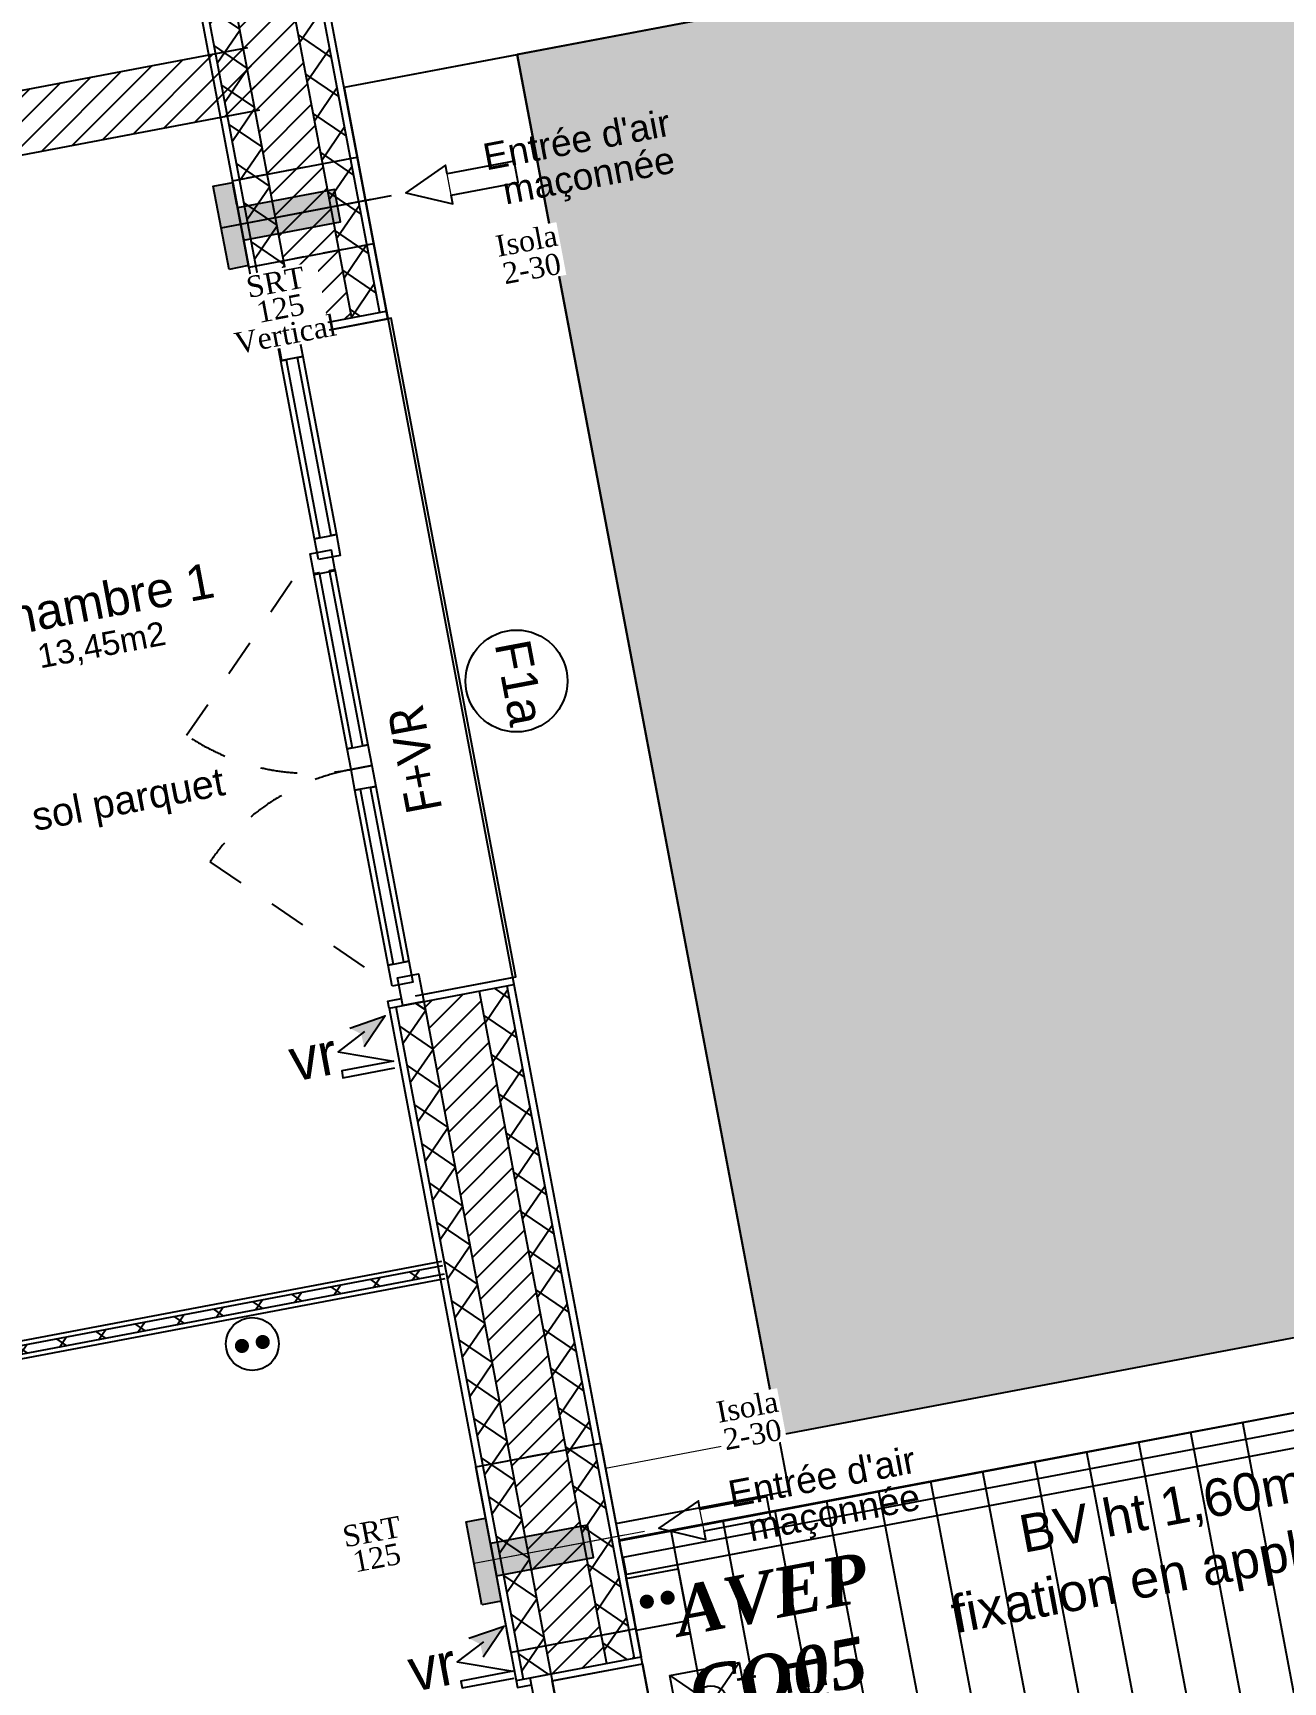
# Model space of a CAD drawing. Header units: centimetres. Extents: x 197412 to 267601, y -375791 to -305433.
# Drawn here: x 226720 to 230265, y -352221 to -347547 of the extents above; entities that cross this region are included whole.
import ezdxf

# ---------------------------------------------------------------- set-up
doc = ezdxf.new("R2010")
doc.units = ezdxf.units.CM
for name, pattern in [('prelem_vmc', [0.222222, 0.111111, -0.111111]), ('prlm_eu-4', [1.574803, 0.984252, -0.19685, 0.19685, -0.19685]), ('Style de ligne -1', [0.41664, 0.20828, -0.20836]), ('Style de ligne -2', [0.694425, 0.48607, -0.208355])]:
    doc.linetypes.add(name, pattern=pattern)
for name, color, linetype in [('3-BAT C-Niveau 0', 250, 'Continuous'), ('prlm-EAU-EPEXT', 145, 'Continuous'), ('prlm-MOD-PB', 123, 'Continuous'), ('prlm-VMC', 62, 'Continuous')]:
    doc.layers.add(name, color=color, linetype=linetype)
doc.layers.add('prlm-ELEC-CFO', color=1, linetype='Continuous', lineweight=25)
doc.styles.add('Futura Std Book', font='')
doc.styles.add('Geneva', font='arial.ttf')
doc.styles.add('Helvetica', font='arial.ttf')
doc.styles.add('Lucida Grande', font='')
doc.styles.add('prlm-eau-ep', font='timesbi.ttf', dxfattribs={"height": 18})
doc.styles.add('prlm-elec-cfo', font='comic.ttf', dxfattribs={"height": 12})
doc.styles.add('prlm-vmc', font='pala.ttf', dxfattribs={"height": 14})
doc.styles.get('Futura Std Book').set_extended_font_data('Futura Std Book')
doc.styles.get('Lucida Grande').set_extended_font_data('Lucida Grande')
pattern_1 = [(325.723595, (82441.66, 127994.64), (45.054865, 66.106423), []), (55.723595, (82441.66, 127994.64), (66.106423, -45.054865), [])]
pattern_2 = [(45, (82627.55, 127994.637), (-31.2347524, 39.0434405), [])]
pattern_3 = [(325.723595, (82441.66, 127994.64), (45.054865, 66.106423), []), (55.723595, (82441.66, 127994.64), (66.106423, -45.054865), [])]

# ---------------------------------------------------------------- blocks, each defined once
blk = doc.blocks.new('PORTE FENETRE TYPE 3bis')
at = {"linetype": 'Style de ligne -2', "ltscale": 50.8}
blk.add_line((4, 16), (4, 103), dxfattribs=at)
at = {"linetype": 'Continuous', "lineweight": 25, "flags": 128}
for points in [[(-2, 18), (0, 18), (0, 14)], [(97, 18), (95, 18), (95, 14)], [(0, 7.7), (0, -18), (-2, -18)], [(95, 7.7), (95, -18), (97, -18)]]:
    blk.add_lwpolyline(points, dxfattribs=at)
at = {"linetype": 'Continuous', "flags": 128}
for points in [[(4, 16), (10, 16), (10, 10), (4, 10)], [(10, 16), (85, 16), (85, 14.5), (10, 14.5)], [(85, 16), (91, 16), (91, 10), (85, 10)], [(-2, 14), (6, 14), (6, 8), (-2, 8)], [(10, 11.5), (85, 11.5), (85, 10), (10, 10)], [(89, 14), (97, 14), (97, 8), (89, 8)]]:
    blk.add_lwpolyline(points, close=True, dxfattribs=at)
at = {"linetype": 'Style de ligne -2', "ltscale": 50.8}
blk.add_arc((4, 16), 87, 360, 90, dxfattribs=at)
at = {"insert": (23.21, -0.18), "char_height": 10.161, "attachment_point": 1, "line_spacing_factor": 0.978845, "style": 'Lucida Grande'}
blk.add_mtext('PF+VR ', dxfattribs=at)
blk = doc.blocks.new('FENETRE TYPE 1')
at = {"linetype": 'Style de ligne -1', "ltscale": 50.8}
for p, q in [((48.17, 60.17), (4, 16)), ((84.68, 59.99), (128.67, 16))]:
    blk.add_line(p, q, dxfattribs=at)
at = {"linetype": 'Continuous'}
blk.add_line((0, 16), (0, 14), dxfattribs=at)
at = {"linetype": 'Continuous', "lineweight": 25, "flags": 128}
for points in [[(-2, 18), (0, 18), (0, 14)], [(192, 18), (190, 18), (190, 14)], [(0, 8), (0, -18), (-2, -18)], [(190, 7.7), (190, -18), (192, -18)]]:
    blk.add_lwpolyline(points, dxfattribs=at)
at = {"linetype": 'Continuous', "flags": 128}
for points in [[(4, 16), (10, 16), (10, 10), (4, 10)], [(10, 16), (60.46, 16), (60.46, 14.5), (10, 14.5)], [(60.46, 16), (66.46, 16), (66.46, 10), (60.46, 10)], [(66.46, 16), (72.46, 16), (72.46, 10), (66.46, 10)], [(72.46, 16), (123.05, 16), (123.05, 14.5), (72.46, 14.5)], [(122.67, 16), (128.67, 16), (128.67, 10), (122.67, 10)], [(-2, 14), (6, 14), (6, 8), (-2, 8)], [(10, 11.5), (60.46, 11.5), (60.46, 10), (10, 10)], [(72.46, 11.5), (123.05, 11.5), (123.05, 10), (72.46, 10)], [(126.67, 14), (132.67, 14), (132.67, 7.7), (126.67, 7.7)], [(132.67, 14), (184, 14), (184, 12.5), (132.67, 12.5)], [(184, 14), (192.25, 14), (192.25, 7.7), (184, 7.7)], [(184, 13.7), (190, 13.7), (190, 7.7), (184, 7.7)], [(132.67, 9.2), (184, 9.2), (184, 7.7), (132.67, 7.7)]]:
    blk.add_lwpolyline(points, close=True, dxfattribs=at)
blk.add_lwpolyline([(0, 10), (0, -19), (190, -19), (190, 10)], dxfattribs=at)
at = {"linetype": 'Style de ligne -1', "ltscale": 50.8}
for centre, radius, start, end in [((4, 16), 62.46, 360, 45), ((128.67, 16), 62.21, 136.6392, 180)]:
    blk.add_arc(centre, radius, start, end, dxfattribs=at)
at = {"insert": (50.38, 2.81), "char_height": 10.161, "attachment_point": 1, "line_spacing_factor": 0.978845, "style": 'Lucida Grande'}
blk.add_mtext('F+VR ', dxfattribs=at)
blk = doc.blocks.new('Groupe-289-1')
at = {"linetype": 'Continuous'}
blk.add_circle((14564.96, -47737.85), 14.45, dxfattribs=at)
at = {"insert": (14568.66, -47725.44), "char_height": 10.087, "attachment_point": 1, "rotation": 280.7236, "line_spacing_factor": 0.834288, "style": 'Helvetica'}
blk.add_mtext('F1a', dxfattribs=at)
blk = doc.blocks.new('Groupe-327-1')
at = {"linetype": 'Continuous'}
blk.add_circle((14622.25, -48041.2), 5, dxfattribs=at)
blk = doc.blocks.new('Groupe-328-1')
blk.add_blockref('Groupe-327-1', (0, 0))
at = {"insert": (14651.36, -48013.4), "char_height": 11.3275, "attachment_point": 1, "rotation": 280.7236, "line_spacing_factor": 0.962448, "style": 'Futura Std Book'}
blk.add_mtext('EPØ100\\P{\\H0.6752x;+ crapaudine\\P}', dxfattribs=at)
blk = doc.blocks.new('MTC 125-H3')
at = {"linetype": 'prlm_eu-4', "lineweight": 18, "ltscale": 50.8}
for q in [(0, 25.57), (0, 19.68)]:
    blk.add_line((0, -23.6), q, dxfattribs=at)
at = {"linetype": 'Continuous', "lineweight": 18, "flags": 128}
blk.add_lwpolyline([(3.09, 42.18), (-3.09, 42.18), (-5.59, 42.18), (0, 29.68), (5.59, 42.18)], close=True, dxfattribs=at)
at = {"linetype": 'Continuous', "flags": 128}
blk.add_lwpolyline([(-26.8, 18.02), (26.8, 18.02), (26.8, -18), (-26.8, -18)], close=True, dxfattribs=at)
at = {"linetype": 'prelem_vmc', "ltscale": 50.8, "flags": 128}
blk.add_lwpolyline([(-26.8, 18.02), (26.8, 18.02), (26.8, -18), (-26.8, -18)], close=True, dxfattribs=at)
at = {"insert": (-9.53, 77.85), "char_height": 7.5654, "attachment_point": 2, "rotation": 90, "line_spacing_factor": 0.834288, "style": 'Helvetica'}
blk.add_mtext("Entrée d'air\\P maçonnée", dxfattribs=at)
blk = doc.blocks.new('MTC 125-V01')
at = {"linetype": 'prlm_eu-4', "ltscale": 50.8}
for q in [(0, 25.57), (0, 19.68)]:
    blk.add_line((0, -23.6), q, dxfattribs=at)
at = {"linetype": 'Continuous', "lineweight": 18, "flags": 128}
blk.add_lwpolyline([(3.09, 42.18), (-3.09, 42.18), (-5.59, 42.18), (0, 29.68), (5.59, 42.18)], close=True, dxfattribs=at)
at = {"linetype": 'Continuous', "flags": 128}
blk.add_lwpolyline([(-12.5, 18.02), (12.5, 18.02), (12.5, -18), (-12.5, -18)], close=True, dxfattribs=at)
at = {"linetype": 'prelem_vmc', "ltscale": 50.8, "flags": 128}
blk.add_lwpolyline([(-12.5, 18.02), (12.5, 18.02), (12.5, -18), (-12.5, -18)], close=True, dxfattribs=at)
at = {"insert": (-9.53, 80.07), "char_height": 7.5654, "attachment_point": 2, "rotation": 90, "line_spacing_factor": 0.834288, "style": 'Helvetica'}
blk.add_mtext("Entrée d'air\\P maçonnée", dxfattribs=at)
blk = doc.blocks.new('xi.PC-EXT')
at = {"layer": 'prlm-ELEC-CFO', "color": 0, "linetype": 'ByBlock', "lineweight": -2, "flags": 128}
blk.add_lwpolyline([(-7.5, 7.5), (7.5, 7.5), (7.5, -7.5), (-7.5, -7.5)], close=True, dxfattribs=at)
at = {"layer": 'prlm-ELEC-CFO', "color": 0, "linetype": 'ByBlock', "lineweight": 5, "const_width": 2}
for points in [[(-4, 0, 1), (-2, 0, 1)], [(2, 0, 1), (4, 0, 1)]]:
    blk.add_lwpolyline(points, format="xyb", close=True, dxfattribs=at)
blk = doc.blocks.new('xi.VR')
at = {"layer": 'prlm-ELEC-CFO', "lineweight": 5}
blk.add_hatch(color=0, dxfattribs=at).paths.add_polyline_path([(-3, 6), (-0.1, 3.7), (0, 0), (7.5, 7.5)])
at = {"layer": 'prlm-ELEC-CFO', "color": 0}
for points in [[(-3, 6), (7.5, 7.5), (0, 0)], [(0.95, 4.23), (-7.5, 0), (7.5, -5.5), (-7.5, -5.5), (-7.5, -7.5), (7.5, -7.5)]]:
    blk.add_lwpolyline(points, dxfattribs=at)
blk = doc.blocks.new('xi.PC')
at = {"color": 0, "lineweight": 5}
blk.add_wipeout([(-7.5, -7.5), (7.5, -7.5), (7.5, 7.5), (-7.5, 7.5)], dxfattribs=at).dxf.layer = 'prlm-ELEC-CFO'
at = {"layer": 'prlm-ELEC-CFO', "color": 0, "linetype": 'ByBlock', "lineweight": 5, "const_width": 2}
for points in [[(-4, 0, 1), (-2, 0, 1)], [(2, 0, 1), (4, 0, 1)]]:
    blk.add_lwpolyline(points, format="xyb", close=True, dxfattribs=at)
at = {"layer": 'prlm-ELEC-CFO', "color": 0, "linetype": 'ByBlock', "lineweight": -2}
blk.add_circle((0, 0), 7.5, dxfattribs=at)
blk = doc.blocks.new('xi.EA-Ma')
at = {"layer": 'prlm-MOD-PB'}
blk.add_hatch(color=0, dxfattribs=at).paths.add_polyline_path([(-4.65, 0), (-4.65, -28), (4.65, -28), (4.65, 0)])
at = {"layer": 'prlm-VMC', "linetype": 'ByBlock'}
blk.add_hatch(color=0, dxfattribs=at).paths.add_polyline_path([(-12, 5.6), (12, 5.6), (12, 0), (-12, 0)])
at = {"layer": 'prlm-MOD-PB', "color": 0, "linetype": 'ByBlock', "lineweight": -2, "flags": 128}
blk.add_lwpolyline([(-4.65, 0), (-4.65, -28), (4.65, -28), (4.65, 0)], close=True, dxfattribs=at)
at = {"layer": 'prlm-VMC', "color": 0, "linetype": 'ByBlock', "flags": 128}
for points in [[(-12, 5.6), (12, 5.6), (12, 0), (-12, 0)], [(-3.09, -60.19), (-3.09, -79.51), (3.09, -79.51), (3.09, -60.19), (5.59, -60.19), (0, -47.69), (-5.59, -60.19)]]:
    blk.add_lwpolyline(points, close=True, dxfattribs=at)
blk = doc.blocks.new('xi.avext')
at = {"layer": 'prlm-EAU-EPEXT'}
blk.add_lwpolyline([(-10, 10), (10, 10), (10, -10), (-10, -10)], close=True, dxfattribs=at)
for points in [[(-10, 10), (10, -10)], [(-10, -10), (10, 10)]]:
    blk.add_lwpolyline(points, dxfattribs=at)
blk.add_circle((0, 0), 5, dxfattribs=at)
blk = doc.blocks.new('Groupe-57-1')
at = {"linetype": 'Continuous'}
for p, q in [((14867.12, -48456.09), (14770.91, -47948.05)), ((14852.39, -48458.88), (14756.18, -47950.84)), ((14822.91, -48464.46), (14726.7, -47956.42)), ((14837.65, -48461.67), (14741.44, -47953.63)), ((14793.43, -48470.04), (14697.22, -47962)), ((14808.17, -48467.25), (14711.96, -47959.21)), ((14778.7, -48472.84), (14682.48, -47964.8)), ((14749.22, -48478.42), (14653.01, -47970.38)), ((14763.96, -48475.63), (14667.75, -47967.59)), ((14719.74, -48484), (14623.53, -47975.96)), ((14734.48, -48481.21), (14638.27, -47973.17)), ((14705.01, -48486.79), (14608.79, -47978.75))]:
    blk.add_line(p, q, dxfattribs=at)
at = {"linetype": 'Continuous', "lineweight": 18, "flags": 128}
blk.add_lwpolyline([(14690.27, -48489.58), (14935.9, -48443.06), (14841.17, -47934.74), (14594, -47981.26), (14590.16, -47960.96), (14855.44, -47910.72), (14959.44, -48459.86), (14694.15, -48510.1)], close=True, dxfattribs=at)
at = {"linetype": 'Continuous', "flags": 128}
for points in [[(14841.17, -47934.74), (14937.39, -48442.78), (14690.27, -48489.58), (14594.06, -47981.54)], [(14575.12, -48021.26), (14600.66, -48016.42), (14618.34, -48109.76), (14592.79, -48114.6)]]:
    blk.add_lwpolyline(points, close=True, dxfattribs=at)

msp = doc.modelspace()

# ---------------------------------------------------------------- hatches: boundary and pattern name
at = {"linetype": 'Continuous'}
h = msp.add_hatch(dxfattribs=at)
h.set_pattern_fill('02_ISOLANT', color=256, scale=10, angle=-169.2764, style=0, pattern_type=2)
h.set_pattern_definition([(235.723595, (82441.66, 127994.64), (66.106423, -45.054865), []), (325.723595, (82441.66, 127994.64), (-45.054865, -66.106423), [])])
h.paths.add_polyline_path([(227886, -351065.5), (227881.5, -351041.9), (223706.5, -351832.6), (223711, -351856.2)])
at = {"layer": '3-BAT C-Niveau 0'}
h = msp.add_hatch(dxfattribs=at)
h.set_pattern_fill('TOITURE TERRASSE', color=256, scale=10, style=0, pattern_type=2)
h.set_pattern_definition([(348.838657137, (264648449.54, 71227537.28), (89.223062904, 83.81872092), [5, -302.6575])])
h.paths.add_polyline_path([(232338.7, -358202), (233590.5, -364812.1), (236895, -364186.3), (232296.1, -339902.1), (231538.5, -340045.5), (231519.9, -339947.3), (226811.5, -340838.9), (227367.8, -343776.2), (229529.2, -343366.8), (230254.9, -347198.7), (228093.5, -347608.1), (228834.7, -351521.8), (230996.1, -351112.5), (232036, -356604), (229874.6, -357013.3), (230177.2, -358611.3)])
h = msp.add_hatch(dxfattribs=at)
h.set_pattern_fill('TOITURE TERRASSE-1', color=9, scale=10, style=0, pattern_type=2)
h.set_pattern_definition([(348.838657137, (264648452.07, 71227536.78), (89.223062904, 83.81872092), [5, -302.6575]), (348.838657137, (264648452.2, 71227536.76), (89.223062904, 83.81872092), [5, -302.6575]), (348.838657137, (264648455.01, 71227536.2), (89.223062904, 83.81872092), [5, -302.6575]), (348.838657137, (264648455.13, 71227536.18), (89.223062904, 83.81872092), [5, -302.6575]), (318.83865714, (264648449.54, 71227537.28), (208.77989109, 33.989630885), [5, -167.4025]), (318.83865714, (264648450.63, 71227536.33), (208.77989109, 33.989630885), [5, -167.4025]), (318.83865714, (264648450.73, 71227536.24), (208.77989109, 33.989630885), [5, -167.4025]), (318.83865714, (264648452.49, 71227534.7), (208.77989109, 33.989630885), [5, -167.4025]), (318.83865714, (264648452.58, 71227534.62), (208.77989109, 33.989630885), [5, -167.4025]), (278.838657137, (264648397.95, 71227595.92), (130.884040778, -148.235640366), [5, -290.275]), (278.838657137, (264648398.1, 71227595), (130.884040778, -148.235640366), [5, -290.275]), (278.838657137, (264648398.11, 71227594.87), (130.884040778, -148.235640366), [5, -290.275]), (278.838657137, (264648398.58, 71227591.88), (130.884040778, -148.235640366), [5, -290.275]), (278.838657137, (264648398.6, 71227591.75), (130.884040778, -148.235640366), [5, -290.275]), (268.83865714, (264648397.95, 71227595.92), (167.92873515, -106.51143655), [5, -171.53]), (268.83865714, (264648397.94, 71227595.4), (167.92873515, -106.51143655), [5, -171.53]), (268.83865714, (264648397.94, 71227595.26), (167.92873515, -106.51143655), [5, -171.53]), (268.83865714, (264648397.9, 71227593.23), (167.92873515, -106.51143655), [5, -171.53]), (268.83865714, (264648397.9, 71227593.1), (167.92873515, -106.51143655), [5, -171.53])])
h.paths.add_polyline_path([(232338.7, -358202), (233590.5, -364812.1), (236895, -364186.3), (232296.1, -339902.1), (231538.5, -340045.5), (231519.9, -339947.3), (226811.5, -340838.9), (227367.8, -343776.2), (229529.2, -343366.8), (230254.9, -347198.7), (228093.5, -347608.1), (228834.7, -351521.8), (230996.1, -351112.5), (232036, -356604), (229874.6, -357013.3), (230177.2, -358611.3)])
h = msp.add_hatch(dxfattribs=at)
h.set_pattern_fill('MURS MACONNERIE-2', color=256, scale=10, style=0, pattern_type=2)
h.set_pattern_definition(pattern_2)
h.paths.add_polyline_path([(227241.9, -346336.9), (227084.7, -346366.7), (227466.7, -348383.9), (227623.9, -348354.1)])
h = msp.add_hatch(dxfattribs=at)
h.set_pattern_fill('02_ISOLANT', color=256, scale=10, angle=-79.2764, style=0, pattern_type=2)
h.set_pattern_definition(pattern_3)
h.paths.add_polyline_path([(227320.5, -346322), (227241.9, -346336.9), (227623.9, -348354.1), (227702.5, -348339.3)])
h = msp.add_hatch(dxfattribs=at)
h.set_pattern_fill('02_ISOLANT', color=256, scale=10, angle=-79.2764, style=0, pattern_type=2)
h.set_pattern_definition(pattern_3)
h.paths.add_polyline_path([(227084.7, -346366.7), (227006.1, -346381.6), (227388.1, -348398.8), (227466.7, -348383.9)])
h = msp.add_hatch(dxfattribs=at)
h.set_pattern_fill('MURS MACONNERIE-2', color=256, scale=10, style=0, pattern_type=2)
h.set_pattern_definition(pattern_2)
h.paths.add_polyline_path([(220326, -348914.2), (220536.3, -349057.6), (227363.4, -347764.7), (227329.9, -347587.8)])
h = msp.add_hatch(dxfattribs=at)
h.set_pattern_fill('MURS MACONNERIE-2', color=256, scale=10, style=0, pattern_type=2)
h.set_pattern_definition(pattern_2)
h.paths.add_polyline_path([(227985.4, -350262.7), (227828.2, -350292.5), (228189.1, -352198.3), (228346.3, -352168.5)])
h = msp.add_hatch(dxfattribs=at)
h.set_pattern_fill('02_ISOLANT', color=256, scale=10, angle=-79.2764, style=0, pattern_type=2)
h.set_pattern_definition(pattern_1)
h.paths.add_polyline_path([(228064, -350247.8), (227985.4, -350262.7), (228346.3, -352168.5), (228424.9, -352153.6)])
h = msp.add_hatch(dxfattribs=at)
h.set_pattern_fill('02_ISOLANT', color=256, scale=10, angle=-79.2764, style=0, pattern_type=2)
h.set_pattern_definition(pattern_1)
h.paths.add_polyline_path([(227828.2, -350292.5), (227749.6, -350307.4), (228110.5, -352213.2), (228189.1, -352198.3)])

# ---------------------------------------------------------------- linework, layer by layer
at = {"linetype": 'Continuous', "lineweight": 25}
for p, q in [((227879.1, -351029.2), (223704.1, -351819.8)), ((227888.4, -351078.3), (223713.4, -351868.9))]:
    msp.add_line(p, q, dxfattribs=at)
at = {"linetype": 'Continuous'}
for p, q in [((227881.5, -351041.9), (223706.5, -351832.6)), ((227881.5, -351041.9), (223706.5, -351832.6)), ((227886, -351065.5), (223711, -351856.2)), ((227886, -351065.5), (223711, -351856.2)), ((227888.4, -351078.3), (223713.4, -351868.9))]:
    msp.add_line(p, q, dxfattribs=at)
at = {"layer": '3-BAT C-Niveau 0'}
for p, q in [((227241.9, -346336.9), (227623.9, -348354.1)), ((227241.9, -346336.9), (227623.9, -348354.1)), ((227320.5, -346322), (227702.5, -348339.3)), ((227340.2, -346318.3), (227722.2, -348335.5)), ((227340.2, -346318.3), (227722.2, -348335.5)), ((226986.5, -346385.3), (227368.5, -348402.5)), ((226986.5, -346385.3), (227368.5, -348402.5)), ((227006.1, -346381.6), (227388.1, -348398.8)), ((227084.7, -346366.7), (227466.7, -348383.9)), ((220326, -348914.2), (227329.9, -347587.8)), ((220326, -348914.2), (227329.9, -347587.8)), ((220536.3, -349057.6), (227363.4, -347764.7)), ((220536.3, -349057.6), (227363.4, -347764.7)), ((227368.5, -348402.5), (227722.2, -348335.5)), ((227729.9, -350311.1), (228083.6, -350244.1)), ((227985.4, -350262.7), (228346.3, -352168.5)), ((227985.4, -350262.7), (228346.3, -352168.5)), ((228064, -350247.8), (228424.9, -352153.6)), ((228083.6, -350244.1), (228444.6, -352149.9)), ((228083.6, -350244.1), (228444.6, -352149.9)), ((227729.9, -350311.1), (228090.8, -352216.9)), ((227729.9, -350311.1), (228090.8, -352216.9)), ((227749.6, -350307.4), (228110.5, -352213.2)), ((227828.2, -350292.5), (228189.1, -352198.3)), ((228090.8, -352216.9), (228444.6, -352149.9))]:
    msp.add_line(p, q, dxfattribs=at)
at = {"layer": '3-BAT C-Niveau 0', "flags": 128}
for points in [[(232338.7, -358202), (233590.5, -364812.1), (236895, -364186.3), (232296.1, -339902.1), (231538.5, -340045.5), (231519.9, -339947.3), (226811.5, -340838.9), (227367.8, -343776.2), (229529.2, -343366.8), (230254.9, -347198.7), (228093.5, -347608.1), (228834.7, -351521.8), (230996.1, -351112.5), (232036, -356604), (229874.6, -357013.3), (230177.2, -358611.3)], [(228864.4, -351679.1), (228093.6, -347608.7), (227602.3, -347701.8), (228373.2, -351772.1)], [(228394.2, -351867.7), (230812.7, -351409.6), (230822, -351458.8), (228403.5, -351916.8)]]:
    msp.add_lwpolyline(points, close=True, dxfattribs=at)
msp.add_lwpolyline([(226876.5, -343869.2), (229529.2, -343366.8), (230254.9, -347198.7), (227602.3, -347701.8)], dxfattribs=at)

# ---------------------------------------------------------------- block references
at = {"xscale": 10, "yscale": 10, "zscale": 10}
msp.add_blockref('Groupe-57-1', (82441.7, 127994.6), dxfattribs=at)
at = {"layer": '3-BAT C-Niveau 0', "xscale": 10, "yscale": 10, "zscale": 10}
for name, p, rotation in [('MTC 125-V01', (227485.9, -348055.2), 280.7235947438887), ('FENETRE TYPE 1', (227903.1, -350258), 100.7235947438886), ('MTC 125-H3', (228203, -351840.9), 280.7235947438905), ('PORTE FENETRE TYPE 3bis', (228448.2, -353136.5), 100.7235947438886)]:
    msp.add_blockref(name, p, dxfattribs=dict(at, rotation=rotation))
for name in ['Groupe-289-1', 'Groupe-328-1']:
    msp.add_blockref(name, (82441.7, 127994.6), dxfattribs=at)
at = {"layer": 'prlm-EAU-EPEXT', "xscale": 10, "yscale": 10, "zscale": 10, "rotation": 10.72360141139323}
msp.add_blockref('xi.avext', (228642.7, -352282.4), dxfattribs=at)
at = {"layer": 'prlm-ELEC-CFO', "xscale": 10, "yscale": 10, "zscale": 10, "rotation": 10.72360141139323}
msp.add_blockref('xi.PC-EXT', (228490.4, -351987.9), dxfattribs=at)
at = {"layer": 'prlm-VMC', "ltscale": 50, "xscale": 10, "yscale": 10, "zscale": 10, "rotation": 100.7235947438345}
msp.add_blockref('xi.EA-Ma', (228026, -351874.4), dxfattribs=at)

# ---------------------------------------------------------------- texts
at = {"attachment_point": 2, "rotation": 10.7236, "line_spacing_factor": 0.834288, "style": 'Helvetica'}
for s, insert, char_height in [('Chambre 1\\P{\\H0.6752x;13,45m2}\\P', (226882.5, -349111.2), 100), ('sol parquet', (226982.6, -349679.2), 80)]:
    msp.add_mtext(s, dxfattribs=dict(at, insert=insert, char_height=char_height))
at = {"layer": '3-BAT C-Niveau 0', "insert": (229911.9, -351675.1), "char_height": 106.57, "attachment_point": 2, "rotation": 10.6537, "line_spacing_factor": 1.060906, "style": 'Geneva'}
msp.add_mtext('BV ht 1,60m\\Pfixation en applique', dxfattribs=at)
at = {"layer": 'prlm-EAU-EPEXT', "insert": (228528.5, -351955.2), "char_height": 140, "attachment_point": 1, "rotation": 10.7236, "style": 'prlm-eau-ep'}
msp.add_mtext_dynamic_manual_height_columns('AVEP CO05', width=153.021, gutter_width=75, heights=[0], dxfattribs=at)

# ---------------------------------------------------------------- next in the draw order: block references
at = {"layer": 'prlm-ELEC-CFO', "xscale": 10, "yscale": 10, "zscale": 10, "rotation": 10.72360141139323}
msp.add_blockref('xi.PC', (227342.3, -351263.1), dxfattribs=at)

# ---------------------------------------------------------------- next in the draw order: texts
at = {"layer": 'prlm-ELEC-CFO', "char_height": 120, "attachment_point": 5, "rotation": 10.7236, "line_spacing_factor": 0.8, "style": 'prlm-elec-cfo', "bg_fill": 3, "box_fill_scale": 1.1, "bg_fill_color": 256, "bg_fill_transparency": 0}
for insert in [(227514.5, -350448.4), (227852.2, -352177.9)]:
    msp.add_mtext('vr', dxfattribs=dict(at, insert=insert))
at = {"layer": 'prlm-VMC', "char_height": 60, "rotation": 10.7236, "style": 'prlm-vmc', "bg_fill": 3, "box_fill_scale": 1.1, "bg_fill_color": 256, "bg_fill_transparency": 0}
for s, insert, width, attachment_point, line_spacing_factor in [('SRT 125\\PVertical', (227402.3, -348224), 236.74, 2, 0.75), ('Isola\\P2-30', (228753.1, -351480.8), 173.979, 5, 0.8), ('SRT 125', (227675.5, -351765.4), 236.74, 2, 0.75)]:
    msp.add_mtext(s, dxfattribs=dict(at, insert=insert, width=width, attachment_point=attachment_point, line_spacing_factor=line_spacing_factor))

# ---------------------------------------------------------------- next in the draw order: block references
at = {"layer": 'prlm-ELEC-CFO', "xscale": 10, "yscale": 10, "zscale": 10, "rotation": 10.72360141139323}
for p in [(227659.1, -350421), (227996.8, -352150.5)]:
    msp.add_blockref('xi.VR', p, dxfattribs=at)
at = {"layer": 'prlm-VMC', "ltscale": 50, "xscale": 10, "yscale": 10, "zscale": 10, "rotation": 100.7235947438345}
msp.add_blockref('xi.EA-Ma', (227309, -348088.7), dxfattribs=at)

# ---------------------------------------------------------------- next in the draw order: texts
at = {"layer": 'prlm-VMC', "insert": (228127.2, -348175.7), "char_height": 60, "width": 173.979, "attachment_point": 5, "rotation": 10.7236, "line_spacing_factor": 0.8, "style": 'prlm-vmc', "bg_fill": 3, "box_fill_scale": 1.1, "bg_fill_color": 256, "bg_fill_transparency": 0}
msp.add_mtext('Isola\\P2-30', dxfattribs=at)

doc.saveas('drawing.dxf')
